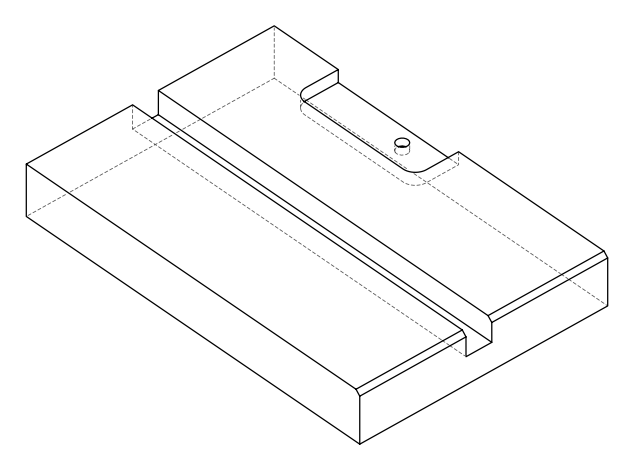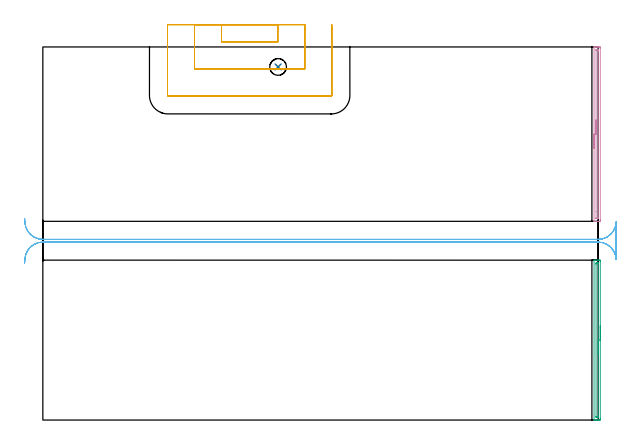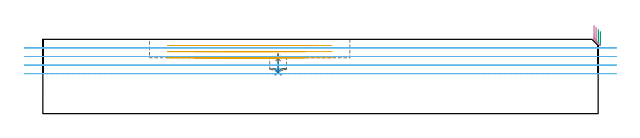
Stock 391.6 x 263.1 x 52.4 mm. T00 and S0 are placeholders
(PLAN: 6 operations, 3 tool changes, 15.9 min)
(1 SPOT_DRILL | STEP1POCKET | NXT0321_9005460120000 | 0.03 min | 1367 mm3)
(2 DRILL_BLIND_HOLE_INTO_CENTER | STEP1POCKET | NXT0301_089 | 0.05 min | 1026 mm3)
(3 AREA_MILL | FG_CHAMFER_SURFACE | UGT0205_001 | 1.97 min | 1122 mm3)
(4 AREA_MILL_1 | FG_CHAMFER_SURFACE_1 | UGT0205_001 | 2.14 min | 1220 mm3)
(5 MILL_SLOT | SLOT_PARTIAL_RECTANGULAR | UGT0201_109 | Follow Part, ap 6.35, ae 75% | 4.51 min | 84318 mm3)
(6 MILL_RECTANGULAR_SLOT | SLOT_RECTANGULAR | UGT0201_109 | Follow Part, ap 6.35, ae 75% | 7.2 min | 258671 mm3)
(TOOL NXT0321_9005460120000 | NC Spot Drill, 142deg, 12mm, Carbide, Uncoated | D12 PA142 FL30 Z2)
(TOOL NXT0301_089 | Carbide Drill 11.8mm [860.1-1180-035A1-MM 2214] | D11.8 PA140 FL55 Z2)
(TOOL UGT0205_001 | Chamfer Mill 20 x 3 x 45 deg. | D20 FL50 Z2)
(TOOL UGT0201_109 | End Mill 25.4 mm | D25.4 FL25 Z2)
(OP 1 SPOT_DRILL)
G17 G21 G94 G90
T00 M6
G54
G17 G0 G90 X165.9 Y249. S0 M3
G43 Z62.4 H0
G94 G81 G98 Z38.892 F250. R42.4
G80
M5
M2
(OP 2 DRILL_BLIND_HOLE_INTO_CENTER)
G17 G21 G94 G90
T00 M6
G54
G17 G0 G90 X165.9 Y249. S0 M3
G43 Z62.4 H1
G94 G81 G98 Z29.4 F250. R41.4
G80
M5
M2
(OP 3 AREA_MILL)
G17 G21 G94 G90
T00 M6
G54
G17 G0 G90 X393.1 Y66.4 S1061 M3
G43 Z62.4 H0
Z58.
G94 G1 Y66.362 Z57.128 F250.
Y66.248 Z56.263
Y66.059 Z55.412
Y65.797 Z54.58
Y65.463 Z53.774
Y65.06 Z53.
Y64.592 Z52.264
Y64.06 Z51.572
Y63.471 Z50.929
Y62.828 Z50.34
Y62.136 Z49.808
Y61.4 Z49.34
Y60.626 Z48.937
Y59.82 Z48.603
Y58.988 Z48.341
Y58.136 Z48.152
Y57.272 Z48.038
Y56.4 Z48.
Y1.056
X393.099 Y0.608 Z48.001
X393.095 Y0.169 Z48.002
X393.091 Y0.01 Z48.005
X392.661 Y0. Z48.434
X392.381 Z48.714
X391.781 Z49.313
X391.22 Z49.877
X390.9 Z50.196
X390.339 Z50.757
X390.019 Z51.075
X389.018 Z52.081
X388.706 Y0.01 Z52.393
X388.7 Y0.162 Z52.4
Y112.638
X388.706 Y112.79 Z52.393
X389.019 Y112.8 Z52.08
X389.38 Z51.719
X390.019 Z51.075
X391.22 Z49.877
X391.781 Z49.313
X392.381 Z48.714
X392.661 Y112.797 Z48.434
X393.091 Y112.79 Z48.005
X393.095 Y112.631 Z48.002
X393.099 Y112.192 Z48.001
X393.1 Y111.747 Z48.
Y56.4
X391.686 Z49.414
Y3.286
X391.684 Y2.492 Z49.416
X391.682 Y2.394 Z49.418
X391.67 Y2.01 Z49.43
X391.286 Y2.003 Z49.814
X390.9 Y2.002 Z50.2
X390.404 Y2.004 Z50.696
X390.206 Y2.01 Z50.894
X390.121 Y2.035 Z50.979
X390.116 Y2.296 Z50.984
X390.115 Y2.394 Z50.985
X390.114 Y109.514 Z50.986
X390.116 Y110.308 Z50.984
X390.118 Y110.406 Z50.982
X390.13 Y110.79 Z50.97
X390.514 Y110.797 Z50.586
X390.9 Y110.798 Z50.2
X391.396 Y110.796 Z49.704
X391.594 Y110.79 Z49.506
X391.679 Y110.765 Z49.421
X391.684 Y110.504 Z49.416
X391.685 Y110.406 Z49.415
X391.686 Y56.4 Z49.414
Y55.528 Z49.452
Y54.664 Z49.566
Y53.812 Z49.755
Y52.98 Z50.017
Y52.174 Z50.351
Y51.4 Z50.754
Y50.664 Z51.223
Y49.972 Z51.754
Y49.329 Z52.343
Y48.74 Z52.986
Y48.208 Z53.678
Y47.74 Z54.414
Y47.337 Z55.188
Y47.003 Z55.994
Y46.741 Z56.826
Y46.552 Z57.678
Y46.438 Z58.543
Y46.4 Z59.414
G0 Z62.4
M5
M2
(OP 4 AREA_MILL_1)
G17 G21 G94 G90
T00 M6
G54
G17 G0 G90 X388.7 Y191.6 S1061 M3
G43 Z62.4 H0
G94 G1 Y191.638 Z61.528 F250.
Y191.752 Z60.663
Y191.941 Z59.812
Y192.203 Z58.98
Y192.537 Z58.174
Y192.94 Z57.4
Y193.409 Z56.664
Y193.94 Z55.972
Y194.529 Z55.329
Y195.172 Z54.74
Y195.864 Z54.208
Y196.6 Z53.74
Y197.374 Z53.337
Y198.18 Z53.003
Y199.012 Z52.741
Y199.864 Z52.552
Y200.729 Z52.438
Y201.6 Z52.4
Y262.98
X388.706 Y263.09 Z52.392
X388.937 Y263.1 Z52.161
X389.615 Z51.484
X390.424 Z50.675
X390.9 Z50.196
X391.138 Z49.959
X391.781 Z49.316
X392.018 Z49.079
X392.661 Y263.095 Z48.433
X393.09 Y263.091 Z48.004
X393.094 Y262.972 Z48.002
X393.099 Y262.535 Z48.001
X393.1 Y262.092 Z48.
Y141.111
X393.099 Y140.665 Z48.001
X393.094 Y140.228 Z48.002
X393.09 Y140.109 Z48.004
X392.661 Y140.1 Z48.433
X392.019 Z49.079
X391.781 Z49.316
X391.138 Z49.959
X390.9 Z50.196
X390.424 Z50.675
X388.936 Y140.101 Z52.163
X388.706 Y140.11 Z52.392
X388.7 Y140.22 Z52.4
Y201.6
X390.114 Z50.986
X390.115 Y260.756 Z50.985
X390.118 Y260.954 Z50.982
X390.121 Y261.052 Z50.979
X390.127 Y261.09 Z50.973
X390.219 Y261.093 Z50.881
X390.56 Y261.099 Z50.54
X390.9 Y261.1 Z50.2
X391.441 Y261.099 Z49.659
X391.603 Y261.094 Z49.497
X391.676 Y261.09 Z49.424
X391.684 Y260.854 Z49.416
X391.685 Y260.756 Z49.415
X391.686 Y259.962 Z49.414
X391.685 Y142.444 Z49.415
X391.682 Y142.246 Z49.418
X391.679 Y142.148 Z49.421
X391.673 Y142.11 Z49.427
X391.581 Y142.107 Z49.519
X391.24 Y142.101 Z49.86
X390.9 Y142.1 Z50.2
X390.359 Y142.101 Z50.741
X390.197 Y142.106 Z50.903
X390.124 Y142.11 Z50.976
X390.116 Y142.346 Z50.984
X390.115 Y142.444 Z50.985
X390.114 Y146.975 Z50.986
Y201.6
Y202.472 Z51.024
Y203.337 Z51.138
Y204.188 Z51.326
Y205.02 Z51.589
Y205.826 Z51.923
Y206.6 Z52.325
Y207.336 Z52.794
Y208.028 Z53.325
Y208.671 Z53.915
Y209.261 Z54.558
Y209.792 Z55.25
Y210.26 Z55.986
Y210.663 Z56.76
Y210.997 Z57.566
Y211.259 Z58.398
Y211.448 Z59.249
Y211.562 Z60.114
Y211.6 Z60.986
G0 Z62.4
M5
M2
(OP 5 MILL_SLOT)
G17 G21 G94 G90
T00 M6
G54
G17 G0 G90 X126. Y278.8 S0 M3
G43 Z62.4 H0
Z48.067
G94 G1 Y275.8 F250.
Y266.7 F500.
X165.7
Y275.8
Y278.8 F250.
X106.95
Y275.8
Y247.65 F500.
X184.75
Y275.8
Y278.8 F250.
X87.9
Y275.8
Y228.9 F500.
G3 X88.2 Y228.6 R0.3
G1 X203.5
G3 X203.8 Y228.9 R0.3
G1 Y275.8
Y278.8 F250.
G0 X126. Z43.733
G1 Y275.8
Y266.7 F500.
X165.7
Y275.8
Y278.8 F250.
X106.95
Y275.8
Y247.65 F500.
X184.75
Y275.8
Y278.8 F250.
X87.9
Y275.8
Y228.9 F500.
G3 X88.2 Y228.6 R0.3
G1 X203.5
G3 X203.8 Y228.9 R0.3
G1 Y275.8
Y278.8 F250.
G0 X126. Z39.4
G1 Y275.8
Y266.7 F500.
X165.7
Y275.8
Y278.8 F250.
X106.95
Y275.8
Y247.65 F500.
X184.75
Y275.8
Y278.8 F250.
X87.9
Y275.8
Y228.9 F500.
G3 X88.2 Y228.6 R0.3
G1 X203.5
G3 X203.8 Y228.9 R0.3
G1 Y275.8
Y278.8 F250.
G0 Z62.4
M5
M2
(OP 6 MILL_RECTANGULAR_SLOT)
G17 G21 G94 G90
T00 M6
G54
G17 G0 G90 X-12.876 Y110.679 S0 M3
G43 Z62.4 H0
Z46.35
G94 G1 X-12.67 Y113.672 F250.
G2 X0. Y125.5 R12.7 F500.
G1 X391.6
G2 X404.29 Y113.304 R12.7
G1 X404.3
Y139.596
X404.29
G2 X391.6 Y127.4 R12.7
G1 X0.
G2 X-12.67 Y139.228 R12.7
G1 X-12.876 Y142.221 F250.
G0 Y110.679 Z40.3
G1 X-12.67 Y113.672
G2 X0. Y125.5 R12.7 F500.
G1 X391.6
G2 X404.29 Y113.304 R12.7
G1 X404.3
Y139.596
X404.29
G2 X391.6 Y127.4 R12.7
G1 X0.
G2 X-12.67 Y139.228 R12.7
G1 X-12.876 Y142.221 F250.
G0 Y110.679 Z34.25
G1 X-12.67 Y113.672
G2 X0. Y125.5 R12.7 F500.
G1 X391.6
G2 X404.29 Y113.304 R12.7
G1 X404.3
Y139.596
X404.29
G2 X391.6 Y127.4 R12.7
G1 X0.
G2 X-12.67 Y139.228 R12.7
G1 X-12.876 Y142.221 F250.
G0 Y110.679 Z28.2
G1 X-12.67 Y113.672
G2 X0. Y125.5 R12.7 F500.
G1 X391.6
G2 X404.29 Y113.304 R12.7
G1 X404.3
Y139.596
X404.29
G2 X391.6 Y127.4 R12.7
G1 X0.
G2 X-12.67 Y139.228 R12.7
G1 X-12.876 Y142.221 F250.
G0 Z62.4
M5
M2
